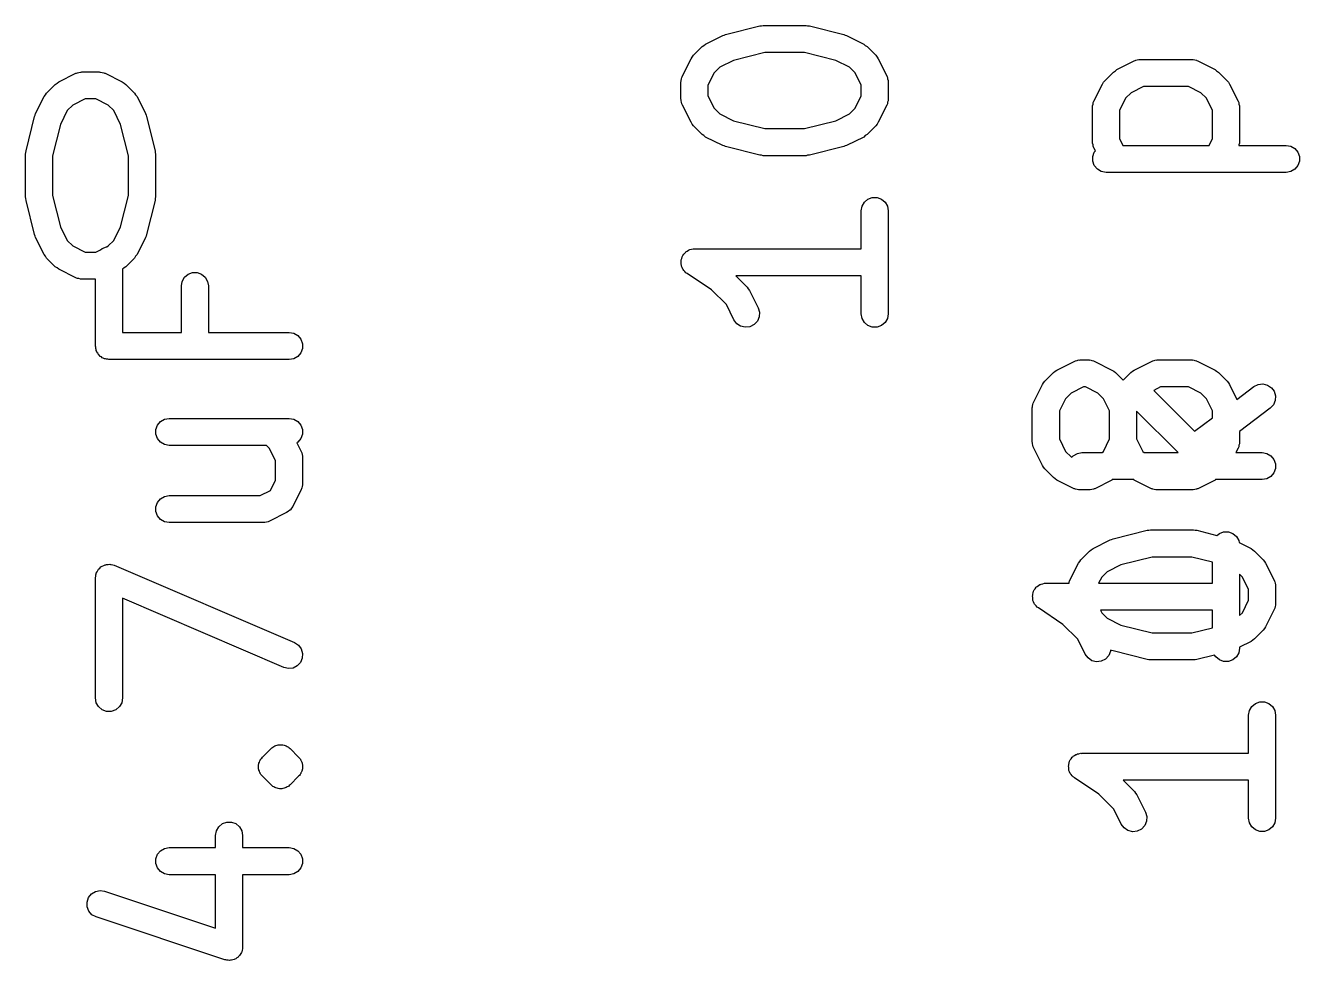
# Model space of a CAD drawing. Extents: x 128.4 to 190.5, y -130.4 to -95.9.
# Drawn here: x 174.89 to 181.96, y -123.56 to -118.37 of the extents above; entities that cross this region are included whole.
import ezdxf

# ---------------------------------------------------------------- set-up
doc = ezdxf.new("R2010")
doc.units = 0
doc.header["$MEASUREMENT"] = 0
doc.layers.add('BLACK', color=7, linetype='CONTINUOUS')

msp = doc.modelspace()

# ---------------------------------------------------------------- linework, layer by layer
at = {"layer": 'Black'}
for p, q in [((178.664, -118.473), (178.759, -118.426)), ((178.759, -118.426), (178.767, -118.423)), ((178.767, -118.423), (178.775, -118.42)), ((178.775, -118.42), (178.965, -118.372)), ((178.965, -118.372), (178.974, -118.372)), ((178.974, -118.372), (178.983, -118.37)), ((178.983, -118.37), (179.221, -118.37)), ((179.221, -118.37), (179.23, -118.372)), ((179.23, -118.372), (179.24, -118.372)), ((179.24, -118.372), (179.43, -118.42)), ((179.43, -118.42), (179.438, -118.423)), ((179.438, -118.423), (179.445, -118.426)), ((179.445, -118.426), (179.541, -118.473)), ((178.597, -118.535), (178.645, -118.487)), ((178.645, -118.487), (178.654, -118.481)), ((178.654, -118.481), (178.664, -118.473)), ((179.541, -118.473), (179.55, -118.481)), ((179.55, -118.481), (179.56, -118.487)), ((179.56, -118.487), (179.608, -118.535)), ((178.535, -118.65), (178.583, -118.555)), ((178.583, -118.555), (178.59, -118.545)), ((178.59, -118.545), (178.597, -118.535)), ((178.819, -118.564), (178.742, -118.602)), ((178.993, -118.52), (178.819, -118.564)), ((179.212, -118.52), (178.993, -118.52)), ((179.386, -118.564), (179.212, -118.52)), ((179.463, -118.602), (179.386, -118.564)), ((179.608, -118.535), (179.615, -118.545)), ((179.615, -118.545), (179.622, -118.555)), ((179.622, -118.555), (179.669, -118.65)), ((180.947, -118.614), (181.043, -118.566)), ((181.043, -118.566), (181.047, -118.565)), ((181.047, -118.565), (181.051, -118.563)), ((181.051, -118.563), (181.059, -118.561)), ((181.059, -118.561), (181.068, -118.559)), ((181.068, -118.559), (181.072, -118.559)), ((181.072, -118.559), (181.076, -118.558)), ((181.076, -118.558), (181.362, -118.558)), ((181.362, -118.558), (181.366, -118.559)), ((181.366, -118.559), (181.37, -118.559)), ((181.37, -118.559), (181.379, -118.561)), ((181.379, -118.561), (181.388, -118.563)), ((181.388, -118.563), (181.391, -118.565)), ((181.391, -118.565), (181.395, -118.566)), ((181.395, -118.566), (181.491, -118.614)), ((175.074, -118.683), (175.169, -118.635)), ((175.169, -118.635), (175.173, -118.634)), ((175.173, -118.634), (175.177, -118.632)), ((175.177, -118.632), (175.185, -118.63)), ((175.185, -118.63), (175.194, -118.628)), ((175.194, -118.628), (175.198, -118.628)), ((175.198, -118.628), (175.202, -118.627)), ((175.202, -118.627), (175.298, -118.627)), ((175.298, -118.627), (175.302, -118.628)), ((175.302, -118.628), (175.306, -118.628)), ((175.306, -118.628), (175.315, -118.63)), ((175.315, -118.63), (175.323, -118.632)), ((175.323, -118.632), (175.327, -118.634)), ((175.327, -118.634), (175.331, -118.635)), ((175.331, -118.635), (175.426, -118.683)), ((178.534, -118.654), (178.535, -118.65)), ((178.712, -118.633), (178.677, -118.701)), ((178.742, -118.602), (178.712, -118.633)), ((179.493, -118.633), (179.463, -118.602)), ((179.527, -118.701), (179.493, -118.633)), ((179.669, -118.65), (179.671, -118.654)), ((180.88, -118.676), (180.928, -118.628)), ((180.928, -118.628), (180.938, -118.621)), ((180.938, -118.621), (180.947, -118.614)), ((181.491, -118.614), (181.5, -118.621)), ((181.5, -118.621), (181.51, -118.628)), ((181.51, -118.628), (181.558, -118.676)), ((175.006, -118.745), (175.054, -118.697)), ((175.054, -118.697), (175.064, -118.69)), ((175.064, -118.69), (175.074, -118.683)), ((175.426, -118.683), (175.436, -118.69)), ((175.436, -118.69), (175.446, -118.697)), ((175.446, -118.697), (175.494, -118.745)), ((178.527, -118.683), (178.528, -118.679)), ((178.527, -118.779), (178.527, -118.683)), ((178.528, -118.675), (178.53, -118.666)), ((178.528, -118.679), (178.528, -118.675)), ((178.53, -118.666), (178.532, -118.658)), ((178.532, -118.658), (178.534, -118.654)), ((178.677, -118.701), (178.677, -118.761)), ((179.527, -118.761), (179.527, -118.701)), ((179.671, -118.654), (179.673, -118.658)), ((179.673, -118.658), (179.674, -118.666)), ((179.674, -118.666), (179.677, -118.675)), ((179.677, -118.675), (179.677, -118.679)), ((179.677, -118.679), (179.677, -118.683)), ((179.677, -118.683), (179.677, -118.779)), ((180.819, -118.79), (180.866, -118.695)), ((180.866, -118.695), (180.873, -118.685)), ((180.873, -118.685), (180.88, -118.676)), ((181.094, -118.708), (181.025, -118.743)), ((181.344, -118.708), (181.094, -118.708)), ((181.413, -118.743), (181.344, -118.708)), ((181.558, -118.676), (181.565, -118.685)), ((181.565, -118.685), (181.572, -118.695)), ((181.572, -118.695), (181.619, -118.79)), ((174.945, -118.859), (174.992, -118.764)), ((174.992, -118.764), (175, -118.754)), ((175, -118.754), (175.006, -118.745)), ((175.22, -118.777), (175.152, -118.812)), ((175.28, -118.777), (175.22, -118.777)), ((175.348, -118.812), (175.28, -118.777)), ((175.494, -118.745), (175.5, -118.754)), ((175.5, -118.754), (175.508, -118.764)), ((175.508, -118.764), (175.555, -118.859)), ((178.528, -118.783), (178.527, -118.779)), ((178.528, -118.787), (178.528, -118.783)), ((178.53, -118.796), (178.528, -118.787)), ((178.677, -118.761), (178.712, -118.829)), ((179.493, -118.829), (179.527, -118.761)), ((179.677, -118.787), (179.674, -118.796)), ((179.677, -118.779), (179.677, -118.783)), ((179.677, -118.783), (179.677, -118.787)), ((180.817, -118.794), (180.819, -118.79)), ((180.995, -118.773), (180.961, -118.842)), ((181.025, -118.743), (180.995, -118.773)), ((181.443, -118.773), (181.413, -118.743)), ((181.477, -118.842), (181.443, -118.773)), ((181.619, -118.79), (181.621, -118.794)), ((174.942, -118.867), (174.945, -118.859)), ((175.121, -118.842), (175.083, -118.919)), ((175.152, -118.812), (175.121, -118.842)), ((175.379, -118.842), (175.348, -118.812)), ((175.417, -118.919), (175.379, -118.842)), ((175.555, -118.859), (175.558, -118.867)), ((178.532, -118.804), (178.53, -118.796)), ((178.534, -118.808), (178.532, -118.804)), ((178.535, -118.812), (178.534, -118.808)), ((178.583, -118.907), (178.535, -118.812)), ((178.712, -118.829), (178.742, -118.86)), ((178.742, -118.86), (178.819, -118.898)), ((179.386, -118.898), (179.463, -118.86)), ((179.463, -118.86), (179.493, -118.829)), ((179.669, -118.812), (179.622, -118.907)), ((179.671, -118.808), (179.669, -118.812)), ((179.673, -118.804), (179.671, -118.808)), ((179.674, -118.796), (179.673, -118.804)), ((180.811, -118.815), (180.814, -118.807)), ((180.811, -118.82), (180.811, -118.815)), ((180.811, -118.824), (180.811, -118.82)), ((180.811, -119.014), (180.811, -118.824)), ((180.814, -118.807), (180.815, -118.798)), ((180.815, -118.798), (180.817, -118.794)), ((180.961, -118.842), (180.961, -118.997)), ((181.477, -118.997), (181.477, -118.842)), ((181.621, -118.794), (181.623, -118.798)), ((181.623, -118.798), (181.624, -118.807)), ((181.624, -118.807), (181.627, -118.815)), ((181.627, -118.815), (181.627, -118.82)), ((181.627, -118.82), (181.627, -118.824)), ((181.627, -118.824), (181.627, -119.014)), ((174.892, -119.065), (174.939, -118.875)), ((174.939, -118.875), (174.942, -118.867)), ((175.083, -118.919), (175.039, -119.093)), ((175.461, -119.093), (175.417, -118.919)), ((175.558, -118.867), (175.561, -118.875)), ((175.561, -118.875), (175.608, -119.065)), ((178.59, -118.917), (178.583, -118.907)), ((178.597, -118.927), (178.59, -118.917)), ((178.645, -118.974), (178.597, -118.927)), ((178.819, -118.898), (178.993, -118.942)), ((179.212, -118.942), (179.386, -118.898)), ((179.608, -118.927), (179.56, -118.974)), ((179.615, -118.917), (179.608, -118.927)), ((179.622, -118.907), (179.615, -118.917)), ((178.654, -118.981), (178.645, -118.974)), ((178.664, -118.989), (178.654, -118.981)), ((178.759, -119.036), (178.664, -118.989)), ((178.993, -118.942), (179.212, -118.942)), ((179.541, -118.989), (179.445, -119.036)), ((179.55, -118.981), (179.541, -118.989)), ((179.56, -118.974), (179.55, -118.981)), ((180.961, -118.997), (180.98, -119.035)), ((181.458, -119.035), (181.477, -118.997)), ((174.889, -119.083), (174.891, -119.074)), ((174.891, -119.074), (174.892, -119.065)), ((175.608, -119.065), (175.609, -119.074)), ((175.609, -119.074), (175.611, -119.083)), ((178.767, -119.038), (178.759, -119.036)), ((178.775, -119.042), (178.767, -119.038)), ((178.965, -119.089), (178.775, -119.042)), ((179.43, -119.042), (179.24, -119.089)), ((179.438, -119.038), (179.43, -119.042)), ((179.445, -119.036), (179.438, -119.038)), ((180.811, -119.019), (180.811, -119.014)), ((180.811, -119.023), (180.811, -119.019)), ((180.814, -119.031), (180.811, -119.023)), ((180.812, -119.096), (180.821, -119.072)), ((180.815, -119.04), (180.814, -119.031)), ((180.817, -119.044), (180.815, -119.04)), ((180.819, -119.048), (180.817, -119.044)), ((180.827, -119.065), (180.819, -119.048)), ((180.821, -119.072), (180.827, -119.065)), ((180.98, -119.035), (181.458, -119.035)), ((181.627, -119.023), (181.624, -119.031)), ((181.624, -119.031), (181.624, -119.035)), ((181.624, -119.035), (181.886, -119.035)), ((181.627, -119.014), (181.627, -119.019)), ((181.627, -119.019), (181.627, -119.023)), ((181.886, -119.035), (181.911, -119.039)), ((181.911, -119.039), (181.934, -119.052)), ((181.934, -119.052), (181.951, -119.072)), ((181.951, -119.072), (181.96, -119.096)), ((174.889, -119.321), (174.889, -119.083)), ((175.039, -119.093), (175.039, -119.312)), ((175.461, -119.312), (175.461, -119.093)), ((175.611, -119.083), (175.611, -119.321)), ((178.974, -119.09), (178.965, -119.089)), ((178.983, -119.092), (178.974, -119.09)), ((179.221, -119.092), (178.983, -119.092)), ((179.23, -119.09), (179.221, -119.092)), ((179.24, -119.089), (179.23, -119.09)), ((180.812, -119.123), (180.812, -119.096)), ((180.821, -119.147), (180.812, -119.123)), ((181.96, -119.123), (181.951, -119.147)), ((181.96, -119.096), (181.96, -119.123)), ((180.838, -119.167), (180.821, -119.147)), ((180.86, -119.18), (180.838, -119.167)), ((180.886, -119.185), (180.86, -119.18)), ((181.886, -119.185), (180.886, -119.185)), ((181.911, -119.18), (181.886, -119.185)), ((181.934, -119.167), (181.911, -119.18)), ((181.951, -119.147), (181.934, -119.167)), ((174.891, -119.33), (174.889, -119.321)), ((174.892, -119.34), (174.891, -119.33)), ((174.939, -119.53), (174.892, -119.34)), ((175.039, -119.312), (175.083, -119.486)), ((175.417, -119.486), (175.461, -119.312)), ((175.608, -119.34), (175.561, -119.53)), ((175.609, -119.33), (175.608, -119.34)), ((175.611, -119.321), (175.609, -119.33)), ((179.532, -119.372), (179.545, -119.349)), ((179.545, -119.349), (179.565, -119.333)), ((179.565, -119.333), (179.589, -119.324)), ((179.589, -119.324), (179.615, -119.324)), ((179.615, -119.324), (179.64, -119.333)), ((179.64, -119.333), (179.66, -119.349)), ((179.66, -119.349), (179.673, -119.372)), ((179.527, -119.398), (179.532, -119.372)), ((179.527, -119.608), (179.527, -119.398)), ((179.673, -119.372), (179.677, -119.398)), ((179.677, -119.398), (179.677, -119.969)), ((175.083, -119.486), (175.121, -119.563)), ((175.379, -119.563), (175.417, -119.486)), ((174.942, -119.538), (174.939, -119.53)), ((174.945, -119.545), (174.942, -119.538)), ((174.992, -119.641), (174.945, -119.545)), ((175.121, -119.563), (175.152, -119.593)), ((175.348, -119.593), (175.379, -119.563)), ((175.555, -119.545), (175.508, -119.641)), ((175.558, -119.538), (175.555, -119.545)), ((175.561, -119.53), (175.558, -119.538)), ((175, -119.65), (174.992, -119.641)), ((175.152, -119.593), (175.22, -119.627)), ((175.22, -119.627), (175.28, -119.627)), ((175.28, -119.627), (175.305, -119.615)), ((175.305, -119.615), (175.315, -119.606)), ((175.315, -119.606), (175.339, -119.598)), ((175.339, -119.598), (175.34, -119.598)), ((175.34, -119.598), (175.348, -119.593)), ((175.508, -119.641), (175.5, -119.65)), ((178.537, -119.646), (178.543, -119.639)), ((178.543, -119.639), (178.548, -119.632)), ((178.548, -119.632), (178.552, -119.629)), ((178.552, -119.629), (178.554, -119.626)), ((178.554, -119.626), (178.562, -119.621)), ((178.562, -119.621), (178.569, -119.616)), ((178.569, -119.616), (178.573, -119.615)), ((178.573, -119.615), (178.577, -119.613)), ((178.577, -119.613), (178.586, -119.611)), ((178.586, -119.611), (178.594, -119.609)), ((178.594, -119.609), (178.598, -119.609)), ((178.598, -119.609), (178.602, -119.608)), ((178.602, -119.608), (179.527, -119.608)), ((175.006, -119.66), (175, -119.65)), ((175.054, -119.708), (175.006, -119.66)), ((175.064, -119.715), (175.054, -119.708)), ((175.446, -119.708), (175.436, -119.715)), ((175.494, -119.66), (175.446, -119.708)), ((175.5, -119.65), (175.494, -119.66)), ((178.528, -119.679), (178.529, -119.674)), ((178.529, -119.687), (178.528, -119.679)), ((178.529, -119.67), (178.532, -119.662)), ((178.529, -119.674), (178.529, -119.67)), ((178.529, -119.696), (178.529, -119.687)), ((178.53, -119.7), (178.529, -119.696)), ((178.53, -119.704), (178.53, -119.7)), ((178.534, -119.712), (178.53, -119.704)), ((178.532, -119.662), (178.534, -119.653)), ((178.534, -119.653), (178.536, -119.65)), ((178.537, -119.721), (178.534, -119.712)), ((178.536, -119.65), (178.537, -119.646)), ((175.074, -119.722), (175.064, -119.715)), ((175.169, -119.769), (175.074, -119.722)), ((175.173, -119.771), (175.169, -119.769)), ((175.177, -119.773), (175.173, -119.771)), ((175.185, -119.774), (175.177, -119.773)), ((175.194, -119.777), (175.185, -119.774)), ((175.198, -119.777), (175.194, -119.777)), ((175.202, -119.777), (175.198, -119.777)), ((175.277, -119.777), (175.202, -119.777)), ((175.277, -120.148), (175.277, -119.777)), ((175.436, -119.715), (175.427, -119.721)), ((175.427, -119.721), (175.427, -120.073)), ((175.758, -119.789), (175.771, -119.766)), ((175.771, -119.766), (175.791, -119.749)), ((175.791, -119.749), (175.816, -119.74)), ((175.816, -119.74), (175.842, -119.74)), ((175.842, -119.74), (175.866, -119.749)), ((175.866, -119.749), (175.886, -119.766)), ((175.886, -119.766), (175.899, -119.789)), ((178.54, -119.724), (178.537, -119.721)), ((178.542, -119.728), (178.54, -119.724)), ((178.548, -119.734), (178.542, -119.728)), ((178.554, -119.741), (178.548, -119.734)), ((178.558, -119.743), (178.554, -119.741)), ((178.561, -119.746), (178.558, -119.743)), ((178.697, -119.837), (178.561, -119.746)), ((179.527, -119.758), (178.831, -119.758)), ((178.831, -119.758), (178.894, -119.821)), ((179.527, -119.969), (179.527, -119.758)), ((175.754, -119.814), (175.758, -119.789)), ((175.754, -120.073), (175.754, -119.814)), ((175.899, -119.789), (175.904, -119.814)), ((175.904, -119.814), (175.904, -120.073)), ((178.779, -119.918), (178.697, -119.837)), ((178.894, -119.821), (178.9, -119.831)), ((178.9, -119.831), (178.908, -119.84)), ((178.908, -119.84), (178.955, -119.936)), ((178.821, -120.003), (178.779, -119.918)), ((178.961, -119.986), (178.951, -120.01)), ((178.955, -119.936), (178.963, -119.96)), ((178.963, -119.96), (178.961, -119.986)), ((179.532, -119.995), (179.527, -119.969)), ((179.677, -119.969), (179.673, -119.995)), ((178.837, -120.024), (178.821, -120.003)), ((178.858, -120.038), (178.837, -120.024)), ((178.884, -120.044), (178.858, -120.038)), ((178.909, -120.041), (178.884, -120.044)), ((178.933, -120.029), (178.909, -120.041)), ((178.951, -120.01), (178.933, -120.029)), ((179.545, -120.017), (179.532, -119.995)), ((179.565, -120.034), (179.545, -120.017)), ((179.589, -120.043), (179.565, -120.034)), ((179.615, -120.043), (179.589, -120.043)), ((179.64, -120.034), (179.615, -120.043)), ((179.66, -120.017), (179.64, -120.034)), ((179.673, -119.995), (179.66, -120.017)), ((175.427, -120.073), (175.754, -120.073)), ((175.904, -120.073), (176.352, -120.073)), ((176.352, -120.073), (176.378, -120.077)), ((176.378, -120.077), (176.401, -120.09)), ((176.401, -120.09), (176.417, -120.11)), ((176.417, -120.11), (176.426, -120.135)), ((176.426, -120.135), (176.426, -120.161)), ((175.279, -120.154), (175.277, -120.148)), ((175.279, -120.161), (175.279, -120.154)), ((175.281, -120.167), (175.279, -120.161)), ((175.282, -120.173), (175.281, -120.167)), ((175.285, -120.179), (175.282, -120.173)), ((175.287, -120.185), (175.285, -120.179)), ((175.292, -120.19), (175.287, -120.185)), ((175.295, -120.196), (175.292, -120.19)), ((175.3, -120.2), (175.295, -120.196)), ((175.304, -120.205), (175.3, -120.2)), ((175.31, -120.208), (175.304, -120.205)), ((176.401, -120.205), (176.378, -120.218)), ((176.417, -120.185), (176.401, -120.205)), ((176.426, -120.161), (176.417, -120.185)), ((175.315, -120.213), (175.31, -120.208)), ((175.321, -120.215), (175.315, -120.213)), ((175.327, -120.218), (175.321, -120.215)), ((175.333, -120.219), (175.327, -120.218)), ((175.339, -120.221), (175.333, -120.219)), ((175.346, -120.221), (175.339, -120.221)), ((175.352, -120.223), (175.346, -120.221)), ((176.352, -120.223), (175.352, -120.223)), ((176.378, -120.218), (176.352, -120.223)), ((180.614, -120.281), (180.709, -120.233)), ((180.709, -120.233), (180.713, -120.232)), ((180.713, -120.232), (180.717, -120.23)), ((180.717, -120.23), (180.726, -120.228)), ((180.726, -120.228), (180.734, -120.225)), ((180.734, -120.225), (180.739, -120.226)), ((180.739, -120.226), (180.743, -120.225)), ((180.743, -120.225), (180.79, -120.225)), ((180.79, -120.225), (180.795, -120.226)), ((180.795, -120.226), (180.799, -120.225)), ((180.799, -120.225), (180.807, -120.228)), ((180.807, -120.228), (180.816, -120.23)), ((180.816, -120.23), (180.82, -120.232)), ((180.82, -120.232), (180.824, -120.233)), ((180.824, -120.233), (180.919, -120.281)), ((181.043, -120.281), (181.138, -120.233)), ((181.138, -120.233), (181.142, -120.232)), ((181.142, -120.232), (181.146, -120.23)), ((181.146, -120.23), (181.154, -120.228)), ((181.154, -120.228), (181.163, -120.225)), ((181.163, -120.225), (181.167, -120.226)), ((181.167, -120.226), (181.171, -120.225)), ((181.171, -120.225), (181.362, -120.225)), ((181.362, -120.225), (181.366, -120.226)), ((181.366, -120.226), (181.37, -120.225)), ((181.37, -120.225), (181.379, -120.228)), ((181.379, -120.228), (181.388, -120.23)), ((181.388, -120.23), (181.391, -120.232)), ((181.391, -120.232), (181.395, -120.233)), ((181.395, -120.233), (181.491, -120.281)), ((180.54, -120.352), (180.547, -120.342)), ((180.547, -120.342), (180.595, -120.295)), ((180.595, -120.295), (180.604, -120.288)), ((180.604, -120.288), (180.614, -120.281)), ((180.919, -120.281), (180.929, -120.288)), ((180.929, -120.288), (180.939, -120.295)), ((180.939, -120.295), (180.981, -120.337)), ((180.981, -120.337), (181.023, -120.295)), ((181.023, -120.295), (181.033, -120.288)), ((181.033, -120.288), (181.043, -120.281)), ((181.491, -120.281), (181.5, -120.288)), ((181.5, -120.288), (181.51, -120.295)), ((181.51, -120.295), (181.558, -120.342)), ((181.558, -120.342), (181.565, -120.352)), ((180.485, -120.457), (180.533, -120.362)), ((180.533, -120.362), (180.54, -120.352)), ((180.692, -120.409), (180.662, -120.44)), ((180.761, -120.375), (180.692, -120.409)), ((180.773, -120.375), (180.761, -120.375)), ((180.841, -120.409), (180.773, -120.375)), ((180.872, -120.44), (180.841, -120.409)), ((181.189, -120.375), (181.152, -120.394)), ((181.152, -120.394), (181.378, -120.62)), ((181.344, -120.375), (181.189, -120.375)), ((181.413, -120.409), (181.344, -120.375)), ((181.443, -120.44), (181.413, -120.409)), ((181.565, -120.352), (181.572, -120.362)), ((181.572, -120.362), (181.613, -120.444)), ((181.613, -120.444), (181.707, -120.373)), ((181.707, -120.373), (181.731, -120.362)), ((181.731, -120.362), (181.756, -120.358)), ((181.756, -120.358), (181.782, -120.364)), ((181.782, -120.364), (181.804, -120.379)), ((181.804, -120.379), (181.819, -120.399)), ((181.819, -120.399), (181.827, -120.424)), ((180.477, -120.49), (180.478, -120.486)), ((180.478, -120.482), (180.48, -120.473)), ((180.478, -120.486), (180.478, -120.482)), ((180.48, -120.473), (180.482, -120.465)), ((180.482, -120.465), (180.484, -120.461)), ((180.484, -120.461), (180.485, -120.457)), ((180.662, -120.44), (180.627, -120.508)), ((180.906, -120.508), (180.872, -120.44)), ((181.477, -120.508), (181.443, -120.44)), ((181.815, -120.474), (181.797, -120.493)), ((181.825, -120.45), (181.815, -120.474)), ((181.827, -120.424), (181.825, -120.45)), ((175.638, -120.566), (175.66, -120.553)), ((175.66, -120.553), (175.686, -120.549)), ((175.686, -120.549), (176.352, -120.549)), ((176.352, -120.549), (176.378, -120.553)), ((176.378, -120.553), (176.401, -120.566)), ((180.477, -120.681), (180.477, -120.49)), ((180.627, -120.508), (180.627, -120.663)), ((180.906, -120.663), (180.906, -120.508)), ((181.286, -120.739), (181.056, -120.51)), ((181.056, -120.51), (181.056, -120.663)), ((181.378, -120.62), (181.477, -120.546)), ((181.477, -120.546), (181.477, -120.508)), ((181.797, -120.493), (181.627, -120.621)), ((175.612, -120.611), (175.621, -120.586)), ((175.612, -120.637), (175.612, -120.611)), ((175.621, -120.586), (175.638, -120.566)), ((176.401, -120.566), (176.417, -120.586)), ((176.417, -120.586), (176.426, -120.611)), ((176.426, -120.611), (176.426, -120.637)), ((181.627, -120.621), (181.627, -120.681)), ((175.621, -120.661), (175.612, -120.637)), ((175.638, -120.681), (175.621, -120.661)), ((175.66, -120.694), (175.638, -120.681)), ((175.686, -120.699), (175.66, -120.694)), ((176.226, -120.699), (175.686, -120.699)), ((176.243, -120.716), (176.226, -120.699)), ((176.401, -120.681), (176.395, -120.684)), ((176.395, -120.684), (176.419, -120.733)), ((176.417, -120.661), (176.401, -120.681)), ((176.426, -120.637), (176.417, -120.661)), ((180.478, -120.685), (180.477, -120.681)), ((180.478, -120.69), (180.478, -120.685)), ((180.48, -120.698), (180.478, -120.69)), ((180.482, -120.707), (180.48, -120.698)), ((180.627, -120.663), (180.662, -120.732)), ((180.872, -120.732), (180.906, -120.663)), ((181.056, -120.663), (181.09, -120.732)), ((181.624, -120.698), (181.623, -120.707)), ((181.627, -120.69), (181.624, -120.698)), ((181.627, -120.681), (181.627, -120.685)), ((181.627, -120.685), (181.627, -120.69)), ((176.277, -120.784), (176.243, -120.716)), ((176.419, -120.733), (176.421, -120.737)), ((176.421, -120.737), (176.423, -120.741)), ((176.423, -120.741), (176.424, -120.75)), ((176.424, -120.75), (176.427, -120.758)), ((176.427, -120.758), (176.427, -120.762)), ((176.427, -120.762), (176.427, -120.767)), ((176.427, -120.767), (176.427, -120.91)), ((180.484, -120.71), (180.482, -120.707)), ((180.485, -120.714), (180.484, -120.71)), ((180.533, -120.81), (180.485, -120.714)), ((180.662, -120.732), (180.692, -120.762)), ((180.692, -120.762), (180.697, -120.765)), ((180.697, -120.765), (180.704, -120.757)), ((180.704, -120.757), (180.727, -120.744)), ((180.727, -120.744), (180.752, -120.739)), ((180.752, -120.739), (180.864, -120.739)), ((180.864, -120.739), (180.872, -120.732)), ((181.09, -120.732), (181.098, -120.739)), ((181.098, -120.739), (181.286, -120.739)), ((181.619, -120.714), (181.607, -120.739)), ((181.607, -120.739), (181.752, -120.739)), ((181.621, -120.71), (181.619, -120.714)), ((181.623, -120.707), (181.621, -120.71)), ((181.752, -120.739), (181.778, -120.744)), ((181.778, -120.744), (181.801, -120.757)), ((181.801, -120.757), (181.817, -120.777)), ((176.277, -120.892), (176.277, -120.784)), ((180.54, -120.819), (180.533, -120.81)), ((180.547, -120.829), (180.54, -120.819)), ((180.595, -120.877), (180.547, -120.829)), ((181.817, -120.777), (181.826, -120.801)), ((181.826, -120.827), (181.817, -120.852)), ((181.826, -120.801), (181.826, -120.827)), ((176.249, -120.949), (176.277, -120.892)), ((176.427, -120.91), (176.427, -120.914)), ((176.427, -120.914), (176.427, -120.918)), ((180.604, -120.884), (180.595, -120.877)), ((180.614, -120.891), (180.604, -120.884)), ((180.709, -120.939), (180.614, -120.891)), ((180.919, -120.891), (180.824, -120.939)), ((180.921, -120.889), (180.919, -120.891)), ((181.04, -120.889), (180.921, -120.889)), ((181.043, -120.891), (181.04, -120.889)), ((181.138, -120.939), (181.043, -120.891)), ((181.491, -120.891), (181.395, -120.939)), ((181.493, -120.889), (181.491, -120.891)), ((181.752, -120.889), (181.493, -120.889)), ((181.778, -120.885), (181.752, -120.889)), ((181.801, -120.872), (181.778, -120.885)), ((181.817, -120.852), (181.801, -120.872)), ((175.638, -120.995), (175.66, -120.982)), ((175.66, -120.982), (175.686, -120.977)), ((175.686, -120.977), (176.192, -120.977)), ((176.192, -120.977), (176.249, -120.949)), ((176.419, -120.943), (176.372, -121.038)), ((176.421, -120.939), (176.419, -120.943)), ((176.423, -120.935), (176.421, -120.939)), ((176.424, -120.927), (176.423, -120.935)), ((176.427, -120.918), (176.424, -120.927)), ((180.713, -120.94), (180.709, -120.939)), ((180.717, -120.942), (180.713, -120.94)), ((180.726, -120.943), (180.717, -120.942)), ((180.734, -120.946), (180.726, -120.943)), ((180.739, -120.946), (180.734, -120.946)), ((180.743, -120.946), (180.739, -120.946)), ((180.79, -120.946), (180.743, -120.946)), ((180.795, -120.946), (180.79, -120.946)), ((180.799, -120.946), (180.795, -120.946)), ((180.807, -120.943), (180.799, -120.946)), ((180.816, -120.942), (180.807, -120.943)), ((180.82, -120.94), (180.816, -120.942)), ((180.824, -120.939), (180.82, -120.94)), ((181.142, -120.94), (181.138, -120.939)), ((181.146, -120.942), (181.142, -120.94)), ((181.154, -120.943), (181.146, -120.942)), ((181.163, -120.946), (181.154, -120.943)), ((181.167, -120.946), (181.163, -120.946)), ((181.171, -120.946), (181.167, -120.946)), ((181.362, -120.946), (181.171, -120.946)), ((181.366, -120.946), (181.362, -120.946)), ((181.37, -120.946), (181.366, -120.946)), ((181.379, -120.943), (181.37, -120.946)), ((181.388, -120.942), (181.379, -120.943)), ((181.391, -120.94), (181.388, -120.942)), ((181.395, -120.939), (181.391, -120.94)), ((175.612, -121.039), (175.621, -121.015)), ((175.612, -121.065), (175.612, -121.039)), ((175.621, -121.015), (175.638, -120.995)), ((176.365, -121.047), (176.359, -121.056)), ((176.372, -121.038), (176.365, -121.047)), ((175.621, -121.09), (175.612, -121.065)), ((175.638, -121.11), (175.621, -121.09)), ((175.66, -121.123), (175.638, -121.11)), ((175.686, -121.127), (175.66, -121.123)), ((176.227, -121.124), (176.218, -121.127)), ((176.235, -121.123), (176.227, -121.124)), ((176.239, -121.121), (176.235, -121.123)), ((176.243, -121.119), (176.239, -121.121)), ((176.338, -121.072), (176.243, -121.119)), ((176.347, -121.065), (176.338, -121.072)), ((176.356, -121.059), (176.347, -121.065)), ((176.358, -121.058), (176.356, -121.059)), ((176.359, -121.056), (176.358, -121.058)), ((176.21, -121.127), (175.686, -121.127)), ((176.214, -121.127), (176.21, -121.127)), ((176.218, -121.127), (176.214, -121.127)), ((180.925, -121.218), (181.115, -121.17)), ((181.115, -121.17), (181.124, -121.169)), ((181.124, -121.169), (181.133, -121.168)), ((181.133, -121.168), (181.371, -121.168)), ((181.371, -121.168), (181.38, -121.169)), ((181.38, -121.169), (181.39, -121.17)), ((181.39, -121.17), (181.502, -121.198)), ((181.502, -121.198), (181.515, -121.187)), ((181.515, -121.187), (181.539, -121.179)), ((181.539, -121.179), (181.565, -121.179)), ((181.565, -121.179), (181.59, -121.187)), ((181.59, -121.187), (181.61, -121.204)), ((180.814, -121.271), (180.909, -121.223)), ((180.909, -121.223), (180.917, -121.221)), ((180.917, -121.221), (180.925, -121.218)), ((181.61, -121.204), (181.623, -121.227)), ((181.623, -121.227), (181.625, -121.238)), ((181.625, -121.238), (181.691, -121.271)), ((180.74, -121.343), (180.747, -121.333)), ((180.747, -121.333), (180.795, -121.285)), ((180.795, -121.285), (180.804, -121.278)), ((180.804, -121.278), (180.814, -121.271)), ((181.143, -121.318), (180.969, -121.361)), ((181.362, -121.318), (181.143, -121.318)), ((181.477, -121.347), (181.362, -121.318)), ((181.691, -121.271), (181.7, -121.278)), ((181.7, -121.278), (181.71, -121.285)), ((181.71, -121.285), (181.758, -121.333)), ((181.758, -121.333), (181.765, -121.343)), ((175.281, -121.412), (175.282, -121.408)), ((175.282, -121.408), (175.286, -121.4)), ((175.286, -121.4), (175.29, -121.392)), ((175.29, -121.392), (175.293, -121.389)), ((175.293, -121.389), (175.295, -121.385)), ((175.295, -121.385), (175.302, -121.38)), ((175.302, -121.38), (175.307, -121.373)), ((175.307, -121.373), (175.311, -121.371)), ((175.311, -121.371), (175.315, -121.368)), ((175.315, -121.368), (175.323, -121.365)), ((175.323, -121.365), (175.331, -121.362)), ((175.331, -121.362), (175.335, -121.361)), ((175.335, -121.361), (175.339, -121.359)), ((175.339, -121.359), (175.348, -121.359)), ((175.348, -121.359), (175.357, -121.358)), ((175.357, -121.358), (175.361, -121.359)), ((175.361, -121.359), (175.365, -121.359)), ((175.365, -121.359), (175.374, -121.362)), ((175.374, -121.362), (175.382, -121.364)), ((175.382, -121.364), (176.382, -121.793)), ((180.685, -121.447), (180.733, -121.352)), ((180.733, -121.352), (180.74, -121.343)), ((180.892, -121.4), (180.862, -121.43)), ((180.969, -121.361), (180.892, -121.4)), ((181.477, -121.463), (181.477, -121.347)), ((181.765, -121.343), (181.772, -121.352)), ((181.772, -121.352), (181.819, -121.447)), ((175.277, -121.433), (175.279, -121.425)), ((175.277, -122.1), (175.277, -121.433)), ((175.279, -121.416), (175.281, -121.412)), ((175.279, -121.425), (175.279, -121.416)), ((180.504, -121.481), (180.512, -121.476)), ((180.512, -121.476), (180.519, -121.471)), ((180.519, -121.471), (180.523, -121.47)), ((180.523, -121.47), (180.527, -121.468)), ((180.527, -121.468), (180.536, -121.466)), ((180.536, -121.466), (180.544, -121.464)), ((180.544, -121.464), (180.548, -121.464)), ((180.548, -121.464), (180.552, -121.463)), ((180.552, -121.463), (180.681, -121.463)), ((180.681, -121.463), (180.682, -121.455)), ((180.682, -121.455), (180.684, -121.452)), ((180.684, -121.452), (180.685, -121.447)), ((180.862, -121.43), (180.845, -121.463)), ((180.845, -121.463), (181.477, -121.463)), ((181.643, -121.43), (181.627, -121.414)), ((181.627, -121.414), (181.627, -121.643)), ((181.677, -121.499), (181.643, -121.43)), ((181.819, -121.447), (181.821, -121.452)), ((181.821, -121.452), (181.823, -121.455)), ((181.823, -121.455), (181.824, -121.464)), ((181.824, -121.464), (181.827, -121.472)), ((181.827, -121.472), (181.827, -121.477)), ((181.827, -121.477), (181.827, -121.481)), ((176.323, -121.931), (175.427, -121.547)), ((175.427, -121.547), (175.427, -122.1)), ((180.478, -121.533), (180.479, -121.529)), ((180.479, -121.542), (180.478, -121.533)), ((180.479, -121.525), (180.482, -121.517)), ((180.479, -121.529), (180.479, -121.525)), ((180.479, -121.551), (180.479, -121.542)), ((180.482, -121.517), (180.484, -121.508)), ((180.484, -121.508), (180.486, -121.504)), ((180.486, -121.504), (180.487, -121.501)), ((180.487, -121.501), (180.493, -121.494)), ((180.493, -121.494), (180.498, -121.486)), ((180.498, -121.486), (180.501, -121.484)), ((180.501, -121.484), (180.504, -121.481)), ((181.677, -121.558), (181.677, -121.499)), ((181.827, -121.481), (181.827, -121.576)), ((180.48, -121.555), (180.479, -121.551)), ((180.48, -121.559), (180.48, -121.555)), ((180.484, -121.567), (180.48, -121.559)), ((180.487, -121.576), (180.484, -121.567)), ((180.49, -121.579), (180.487, -121.576)), ((180.492, -121.583), (180.49, -121.579)), ((180.498, -121.589), (180.492, -121.583)), ((180.504, -121.596), (180.498, -121.589)), ((180.508, -121.598), (180.504, -121.596)), ((180.511, -121.6), (180.508, -121.598)), ((180.647, -121.692), (180.511, -121.6)), ((180.855, -121.613), (180.862, -121.627)), ((181.477, -121.613), (180.855, -121.613)), ((181.477, -121.71), (181.477, -121.613)), ((181.643, -121.627), (181.677, -121.558)), ((181.819, -121.61), (181.772, -121.705)), ((181.821, -121.606), (181.819, -121.61)), ((181.823, -121.602), (181.821, -121.606)), ((181.824, -121.593), (181.823, -121.602)), ((181.827, -121.585), (181.824, -121.593)), ((181.827, -121.576), (181.827, -121.58)), ((181.827, -121.58), (181.827, -121.585)), ((180.862, -121.627), (180.892, -121.657)), ((180.892, -121.657), (180.969, -121.696)), ((181.627, -121.643), (181.643, -121.627)), ((180.729, -121.773), (180.647, -121.692)), ((180.969, -121.696), (181.143, -121.739)), ((181.143, -121.739), (181.362, -121.739)), ((181.362, -121.739), (181.477, -121.71)), ((181.758, -121.724), (181.71, -121.772)), ((181.765, -121.715), (181.758, -121.724)), ((181.772, -121.705), (181.765, -121.715)), ((176.382, -121.793), (176.404, -121.807)), ((176.404, -121.807), (176.419, -121.828)), ((176.419, -121.828), (176.427, -121.853)), ((180.771, -121.857), (180.729, -121.773)), ((181.627, -121.824), (181.623, -121.849)), ((181.691, -121.786), (181.627, -121.818)), ((181.627, -121.818), (181.627, -121.824)), ((181.7, -121.779), (181.691, -121.786)), ((181.71, -121.772), (181.7, -121.779)), ((176.415, -121.903), (176.397, -121.922)), ((176.425, -121.879), (176.415, -121.903)), ((176.427, -121.853), (176.425, -121.879)), ((180.787, -121.878), (180.771, -121.857)), ((180.808, -121.893), (180.787, -121.878)), ((180.834, -121.899), (180.808, -121.893)), ((180.859, -121.896), (180.834, -121.899)), ((180.883, -121.884), (180.859, -121.896)), ((180.901, -121.865), (180.883, -121.884)), ((180.911, -121.841), (180.901, -121.865)), ((180.917, -121.836), (180.911, -121.834)), ((180.911, -121.834), (180.911, -121.841)), ((180.925, -121.839), (180.917, -121.836)), ((181.115, -121.887), (180.925, -121.839)), ((181.124, -121.888), (181.115, -121.887)), ((181.133, -121.889), (181.124, -121.888)), ((181.371, -121.889), (181.133, -121.889)), ((181.38, -121.888), (181.371, -121.889)), ((181.39, -121.887), (181.38, -121.888)), ((181.489, -121.862), (181.39, -121.887)), ((181.495, -121.872), (181.489, -121.862)), ((181.515, -121.889), (181.495, -121.872)), ((181.539, -121.898), (181.515, -121.889)), ((181.565, -121.898), (181.539, -121.898)), ((181.59, -121.889), (181.565, -121.898)), ((181.61, -121.872), (181.59, -121.889)), ((181.623, -121.849), (181.61, -121.872)), ((176.348, -121.937), (176.323, -121.931)), ((176.374, -121.934), (176.348, -121.937)), ((176.397, -121.922), (176.374, -121.934)), ((175.282, -122.126), (175.277, -122.1)), ((175.427, -122.1), (175.423, -122.126)), ((175.295, -122.148), (175.282, -122.126)), ((175.315, -122.165), (175.295, -122.148)), ((175.339, -122.174), (175.315, -122.165)), ((175.365, -122.174), (175.339, -122.174)), ((175.39, -122.165), (175.365, -122.174)), ((175.41, -122.148), (175.39, -122.165)), ((175.423, -122.126), (175.41, -122.148)), ((181.677, -122.195), (181.682, -122.17)), ((181.682, -122.17), (181.695, -122.147)), ((181.695, -122.147), (181.715, -122.13)), ((181.715, -122.13), (181.739, -122.121)), ((181.739, -122.121), (181.765, -122.121)), ((181.765, -122.121), (181.79, -122.13)), ((181.79, -122.13), (181.81, -122.147)), ((181.81, -122.147), (181.823, -122.17)), ((181.823, -122.17), (181.827, -122.195)), ((181.677, -122.406), (181.677, -122.195)), ((181.827, -122.195), (181.827, -122.767)), ((176.204, -122.428), (176.252, -122.38)), ((176.252, -122.38), (176.257, -122.377)), ((176.257, -122.377), (176.262, -122.372)), ((176.262, -122.372), (176.268, -122.369)), ((176.268, -122.369), (176.273, -122.365)), ((176.273, -122.365), (176.279, -122.364)), ((176.279, -122.364), (176.285, -122.361)), ((176.285, -122.361), (176.292, -122.36)), ((176.292, -122.36), (176.298, -122.359)), ((176.298, -122.359), (176.305, -122.359)), ((176.305, -122.359), (176.311, -122.359)), ((176.311, -122.359), (176.318, -122.36)), ((176.318, -122.36), (176.324, -122.361)), ((176.324, -122.361), (176.33, -122.364)), ((176.33, -122.364), (176.336, -122.365)), ((176.336, -122.365), (176.342, -122.369)), ((176.342, -122.369), (176.348, -122.372)), ((176.348, -122.372), (176.352, -122.377)), ((176.352, -122.377), (176.358, -122.38)), ((176.358, -122.38), (176.405, -122.428)), ((176.183, -122.468), (176.184, -122.465)), ((176.183, -122.471), (176.183, -122.468)), ((176.184, -122.465), (176.185, -122.462)), ((176.185, -122.462), (176.187, -122.456)), ((176.187, -122.456), (176.189, -122.449)), ((176.189, -122.449), (176.191, -122.447)), ((176.191, -122.447), (176.192, -122.443)), ((176.192, -122.443), (176.194, -122.441)), ((176.194, -122.441), (176.196, -122.438)), ((176.196, -122.438), (176.2, -122.433)), ((176.2, -122.433), (176.204, -122.428)), ((176.405, -122.428), (176.409, -122.433)), ((176.409, -122.433), (176.414, -122.438)), ((176.414, -122.438), (176.415, -122.441)), ((176.415, -122.441), (176.417, -122.443)), ((176.417, -122.443), (176.418, -122.447)), ((176.418, -122.447), (176.42, -122.449)), ((176.42, -122.449), (176.422, -122.456)), ((176.422, -122.456), (176.425, -122.462)), ((176.425, -122.462), (176.425, -122.465)), ((176.425, -122.465), (176.426, -122.468)), ((176.426, -122.468), (176.426, -122.471)), ((180.679, -122.468), (180.682, -122.46)), ((180.679, -122.472), (180.679, -122.468)), ((180.682, -122.46), (180.684, -122.451)), ((180.684, -122.451), (180.686, -122.447)), ((180.686, -122.447), (180.687, -122.443)), ((180.687, -122.443), (180.693, -122.437)), ((180.693, -122.437), (180.698, -122.429)), ((180.698, -122.429), (180.701, -122.427)), ((180.701, -122.427), (180.704, -122.423)), ((180.704, -122.423), (180.712, -122.419)), ((180.712, -122.419), (180.719, -122.414)), ((180.719, -122.414), (180.723, -122.413)), ((180.723, -122.413), (180.727, -122.41)), ((180.727, -122.41), (180.736, -122.409)), ((180.736, -122.409), (180.744, -122.406)), ((180.744, -122.406), (180.748, -122.407)), ((180.748, -122.407), (180.752, -122.406)), ((180.752, -122.406), (181.677, -122.406)), ((176.182, -122.474), (176.183, -122.471)), ((176.183, -122.481), (176.182, -122.474)), ((176.182, -122.487), (176.183, -122.481)), ((176.183, -122.491), (176.182, -122.487)), ((176.183, -122.494), (176.183, -122.491)), ((176.184, -122.497), (176.183, -122.494)), ((176.185, -122.5), (176.184, -122.497)), ((176.187, -122.506), (176.185, -122.5)), ((176.189, -122.513), (176.187, -122.506)), ((176.191, -122.515), (176.189, -122.513)), ((176.192, -122.518), (176.191, -122.515)), ((176.194, -122.521), (176.192, -122.518)), ((176.196, -122.524), (176.194, -122.521)), ((176.2, -122.529), (176.196, -122.524)), ((176.204, -122.534), (176.2, -122.529)), ((176.252, -122.582), (176.204, -122.534)), ((176.405, -122.534), (176.358, -122.582)), ((176.409, -122.529), (176.405, -122.534)), ((176.414, -122.524), (176.409, -122.529)), ((176.415, -122.521), (176.414, -122.524)), ((176.417, -122.518), (176.415, -122.521)), ((176.418, -122.515), (176.417, -122.518)), ((176.42, -122.513), (176.418, -122.515)), ((176.422, -122.506), (176.42, -122.513)), ((176.425, -122.5), (176.422, -122.506)), ((176.426, -122.494), (176.425, -122.497)), ((176.425, -122.497), (176.425, -122.5)), ((176.426, -122.471), (176.427, -122.474)), ((176.427, -122.487), (176.426, -122.491)), ((176.426, -122.491), (176.426, -122.494)), ((176.427, -122.474), (176.427, -122.481)), ((176.427, -122.481), (176.427, -122.487)), ((180.678, -122.476), (180.679, -122.472)), ((180.679, -122.485), (180.678, -122.476)), ((180.679, -122.494), (180.679, -122.485)), ((180.68, -122.498), (180.679, -122.494)), ((180.68, -122.502), (180.68, -122.498)), ((180.684, -122.51), (180.68, -122.502)), ((180.687, -122.518), (180.684, -122.51)), ((180.69, -122.522), (180.687, -122.518)), ((180.692, -122.525), (180.69, -122.522)), ((180.698, -122.532), (180.692, -122.525)), ((180.704, -122.538), (180.698, -122.532)), ((180.708, -122.54), (180.704, -122.538)), ((180.711, -122.543), (180.708, -122.54)), ((176.257, -122.585), (176.252, -122.582)), ((176.262, -122.59), (176.257, -122.585)), ((176.268, -122.593), (176.262, -122.59)), ((176.273, -122.597), (176.268, -122.593)), ((176.279, -122.598), (176.273, -122.597)), ((176.285, -122.601), (176.279, -122.598)), ((176.292, -122.602), (176.285, -122.601)), ((176.298, -122.603), (176.292, -122.602)), ((176.305, -122.603), (176.298, -122.603)), ((176.311, -122.603), (176.305, -122.603)), ((176.318, -122.602), (176.311, -122.603)), ((176.324, -122.601), (176.318, -122.602)), ((176.33, -122.598), (176.324, -122.601)), ((176.336, -122.597), (176.33, -122.598)), ((176.342, -122.593), (176.336, -122.597)), ((176.348, -122.59), (176.342, -122.593)), ((176.352, -122.585), (176.348, -122.59)), ((176.358, -122.582), (176.352, -122.585)), ((180.847, -122.634), (180.711, -122.543)), ((181.677, -122.556), (180.981, -122.556)), ((180.981, -122.556), (181.044, -122.618)), ((181.677, -122.767), (181.677, -122.556)), ((180.929, -122.716), (180.847, -122.634)), ((181.044, -122.618), (181.05, -122.628)), ((181.05, -122.628), (181.058, -122.638)), ((181.058, -122.638), (181.105, -122.733)), ((180.971, -122.8), (180.929, -122.716)), ((181.105, -122.733), (181.113, -122.758)), ((175.949, -122.836), (175.962, -122.814)), ((175.962, -122.814), (175.982, -122.797)), ((175.982, -122.797), (176.006, -122.788)), ((176.006, -122.788), (176.032, -122.788)), ((176.032, -122.788), (176.057, -122.797)), ((176.057, -122.797), (176.076, -122.814)), ((176.076, -122.814), (176.09, -122.836)), ((180.987, -122.821), (180.971, -122.8)), ((181.008, -122.835), (180.987, -122.821)), ((181.101, -122.808), (181.083, -122.827)), ((181.111, -122.784), (181.101, -122.808)), ((181.113, -122.758), (181.111, -122.784)), ((181.682, -122.792), (181.677, -122.767)), ((181.695, -122.815), (181.682, -122.792)), ((181.715, -122.832), (181.695, -122.815)), ((181.81, -122.815), (181.79, -122.832)), ((181.823, -122.792), (181.81, -122.815)), ((181.827, -122.767), (181.823, -122.792)), ((175.944, -122.862), (175.949, -122.836)), ((175.944, -122.93), (175.944, -122.862)), ((176.09, -122.836), (176.094, -122.862)), ((176.094, -122.862), (176.094, -122.93)), ((181.034, -122.842), (181.008, -122.835)), ((181.059, -122.839), (181.034, -122.842)), ((181.083, -122.827), (181.059, -122.839)), ((181.739, -122.841), (181.715, -122.832)), ((181.765, -122.841), (181.739, -122.841)), ((181.79, -122.832), (181.765, -122.841)), ((175.621, -122.967), (175.638, -122.947)), ((175.638, -122.947), (175.66, -122.934)), ((175.66, -122.934), (175.686, -122.93)), ((175.686, -122.93), (175.944, -122.93)), ((176.094, -122.93), (176.352, -122.93)), ((176.352, -122.93), (176.378, -122.934)), ((176.378, -122.934), (176.401, -122.947)), ((176.401, -122.947), (176.417, -122.967)), ((175.612, -122.992), (175.621, -122.967)), ((175.612, -123.018), (175.612, -122.992)), ((175.621, -123.042), (175.612, -123.018)), ((176.417, -122.967), (176.426, -122.992)), ((176.426, -123.018), (176.417, -123.042)), ((176.426, -122.992), (176.426, -123.018)), ((175.638, -123.062), (175.621, -123.042)), ((175.66, -123.075), (175.638, -123.062)), ((175.686, -123.08), (175.66, -123.075)), ((175.944, -123.08), (175.686, -123.08)), ((175.944, -123.377), (175.944, -123.08)), ((176.352, -123.08), (176.094, -123.08)), ((176.094, -123.08), (176.094, -123.481)), ((176.378, -123.075), (176.352, -123.08)), ((176.401, -123.062), (176.378, -123.075)), ((176.417, -123.042), (176.401, -123.062)), ((175.255, -123.187), (175.277, -123.173)), ((175.277, -123.173), (175.303, -123.168)), ((175.303, -123.168), (175.328, -123.172)), ((175.328, -123.172), (175.944, -123.377)), ((175.231, -123.232), (175.239, -123.207)), ((175.231, -123.258), (175.231, -123.232)), ((175.239, -123.207), (175.255, -123.187)), ((175.241, -123.282), (175.231, -123.258)), ((175.258, -123.302), (175.241, -123.282)), ((175.281, -123.314), (175.258, -123.302)), ((175.995, -123.552), (175.281, -123.314)), ((176.076, -123.529), (176.072, -123.533)), ((176.08, -123.523), (176.076, -123.529)), ((176.085, -123.517), (176.08, -123.523)), ((176.087, -123.511), (176.085, -123.517)), ((176.09, -123.507), (176.087, -123.511)), ((176.091, -123.499), (176.09, -123.507)), ((176.093, -123.492), (176.091, -123.499)), ((176.094, -123.481), (176.093, -123.486)), ((176.093, -123.486), (176.093, -123.492)), ((176.001, -123.553), (175.995, -123.552)), ((176.006, -123.555), (176.001, -123.553)), ((176.014, -123.555), (176.006, -123.555)), ((176.021, -123.556), (176.014, -123.555)), ((176.027, -123.555), (176.021, -123.556)), ((176.032, -123.555), (176.027, -123.555)), ((176.039, -123.552), (176.032, -123.555)), ((176.047, -123.551), (176.039, -123.552)), ((176.051, -123.548), (176.047, -123.551)), ((176.057, -123.546), (176.051, -123.548)), ((176.062, -123.541), (176.057, -123.546)), ((176.069, -123.537), (176.062, -123.541)), ((176.072, -123.533), (176.069, -123.537))]:
    msp.add_line(p, q, dxfattribs=at)

doc.saveas('drawing.dxf')
